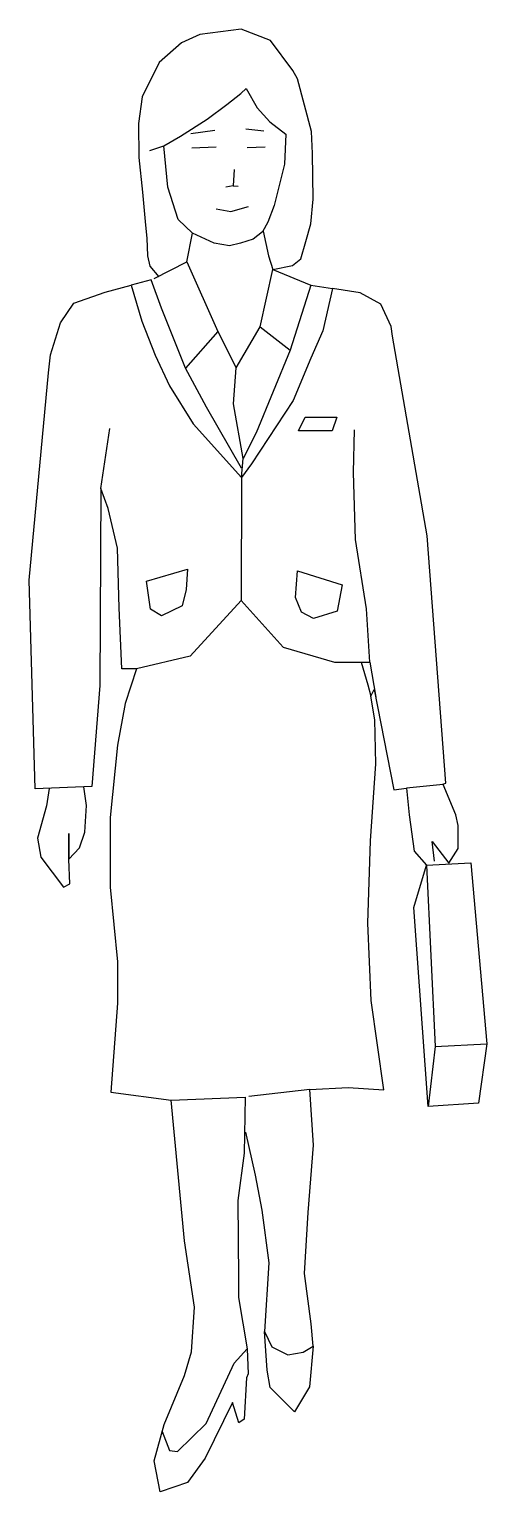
# Model space of a CAD drawing. Extents: x 112.81 to 113.34, y 208.34 to 210.02.
import ezdxf

# ---------------------------------------------------------------- set-up
doc = ezdxf.new("R2010")
doc.units = 0
doc.header["$LTSCALE"] = 25
doc.header["$MEASUREMENT"] = 0
doc.layers.get('0').update_dxf_attribs({"linetype": 'CONTINUOUS'})

msp = doc.modelspace()

# ---------------------------------------------------------------- linework, layer by layer
at = {"color": 0, "linetype": 'BYBLOCK'}
for p, q in [((113.0063, 210.0167), (112.9848, 210.0071)), ((113.0539, 210.0226), (113.0063, 210.0167)), ((113.0876, 210.0095), (113.0539, 210.0226)), ((112.9848, 210.0071), (112.9592, 209.9841)), ((113.1134, 209.975), (113.0876, 210.0095)), ((112.9592, 209.9841), (112.9394, 209.9448)), ((113.119, 209.9655), (113.1134, 209.975)), ((113.1349, 209.9047), (113.119, 209.9655)), ((112.9394, 209.9448), (112.9354, 209.9139)), ((113.0372, 209.9357), (113.0535, 209.9484)), ((113.0535, 209.9484), (113.0595, 209.9544)), ((113.0595, 209.9544), (113.0722, 209.9321)), ((113.0146, 209.919), (113.0372, 209.9357)), ((113.0722, 209.9321), (113.0868, 209.9159)), ((112.9354, 209.9139), (112.9358, 209.8746)), ((112.9837, 209.8992), (113.0146, 209.919)), ((113.0868, 209.9159), (113.1055, 209.9016)), ((112.9646, 209.8881), (112.9837, 209.8992)), ((112.9956, 209.9024), (113.0233, 209.9063)), ((113.0591, 209.9079), (113.0801, 209.9055)), ((113.1055, 209.9016), (113.1039, 209.867)), ((113.1361, 209.8793), (113.1349, 209.9047)), ((112.9485, 209.8829), (112.9646, 209.8881)), ((112.969, 209.8405), (112.9646, 209.8881)), ((112.9967, 209.8857), (113.0249, 209.8869)), ((113.0606, 209.8861), (113.0817, 209.8869)), ((113.1368, 209.8266), (113.1361, 209.8793)), ((112.9358, 209.8746), (112.9398, 209.8345)), ((113.0456, 209.8607), (113.0444, 209.842)), ((113.1039, 209.867), (113.092, 209.8194)), ((112.9398, 209.8345), (112.9434, 209.7968)), ((112.9813, 209.8031), (112.969, 209.8405)), ((113.0444, 209.842), (113.036, 209.8405)), ((113.0444, 209.842), (113.0503, 209.8416)), ((113.0249, 209.8154), (113.042, 209.8123)), ((113.042, 209.8123), (113.0622, 209.8182)), ((113.092, 209.8194), (113.0845, 209.8)), ((113.1341, 209.798), (113.1368, 209.8266)), ((112.9434, 209.7968), (112.945, 209.7817)), ((112.9975, 209.7873), (112.9813, 209.8031)), ((113.0845, 209.8), (113.0785, 209.7889)), ((113.1285, 209.7777), (113.1341, 209.798)), ((112.945, 209.7817), (112.9458, 209.7611)), ((112.9912, 209.7543), (112.9975, 209.7873)), ((113.0225, 209.7758), (112.9975, 209.7873)), ((113.0678, 209.7805), (113.0531, 209.7758)), ((113.0785, 209.7889), (113.0678, 209.7805)), ((113.0793, 209.7897), (113.0853, 209.7611)), ((113.1226, 209.7579), (113.1285, 209.7777)), ((112.9458, 209.7611), (112.9485, 209.7492)), ((113.0404, 209.7726), (113.0225, 209.7758)), ((113.0531, 209.7758), (113.0404, 209.7726)), ((113.0853, 209.7611), (113.0904, 209.7456)), ((112.9485, 209.7492), (112.9588, 209.7369)), ((112.9533, 209.7349), (112.9912, 209.7543)), ((112.9912, 209.7543), (113.0269, 209.6738)), ((113.0757, 209.6793), (113.0904, 209.7456)), ((113.0904, 209.7456), (113.113, 209.75)), ((113.0904, 209.7456), (113.1341, 209.7273)), ((113.113, 209.75), (113.1226, 209.7579)), ((112.8969, 209.7194), (112.9267, 209.7273)), ((112.9501, 209.7337), (112.9267, 209.7273)), ((112.9267, 209.7273), (112.939, 209.6857)), ((112.9618, 209.7008), (112.9501, 209.7337)), ((113.1341, 209.7273), (113.1103, 209.6523)), ((113.1341, 209.7273), (113.1591, 209.7234)), ((112.8608, 209.7067), (112.8969, 209.7194)), ((113.1591, 209.7234), (113.148, 209.6746)), ((113.1912, 209.7186), (113.1591, 209.7234)), ((113.215, 209.7055), (113.1912, 209.7186)), ((112.8453, 209.6841), (112.8608, 209.7067)), ((112.9896, 209.6317), (112.9618, 209.7008)), ((113.2269, 209.6797), (113.215, 209.7055)), ((112.8338, 209.6472), (112.8453, 209.6841)), ((112.939, 209.6857), (112.9545, 209.6468)), ((113.0479, 209.6321), (113.0757, 209.6793)), ((113.0757, 209.6793), (113.1103, 209.6523)), ((113.2285, 209.6686), (113.2269, 209.6797)), ((113.0269, 209.6738), (112.9896, 209.6317)), ((113.0269, 209.6738), (113.0479, 209.6321)), ((113.148, 209.6746), (113.1341, 209.6432)), ((113.2686, 209.4384), (113.2285, 209.6686)), ((112.8315, 209.6261), (112.8338, 209.6472)), ((112.9545, 209.6468), (112.9713, 209.6111)), ((113.1103, 209.6523), (113.071, 209.5571)), ((113.1341, 209.6432), (113.1138, 209.5944)), ((112.8092, 209.3872), (112.8315, 209.6261)), ((113.0138, 209.5868), (112.9896, 209.6317)), ((113.0448, 209.5904), (113.0479, 209.6321)), ((112.9713, 209.6111), (112.9983, 209.5674)), ((113.1138, 209.5944), (113.0658, 209.5214)), ((113.0543, 209.5162), (113.0138, 209.5868)), ((113.0563, 209.5273), (113.0448, 209.5904)), ((113.1198, 209.5595), (113.1277, 209.5753)), ((113.1277, 209.5753), (113.1642, 209.5753)), ((113.1642, 209.5753), (113.1587, 209.5595)), ((112.8918, 209.4928), (112.9021, 209.5622)), ((112.9983, 209.5674), (113.0543, 209.5055)), ((113.071, 209.5571), (113.0563, 209.5273)), ((113.1587, 209.5595), (113.1198, 209.5595)), ((113.1833, 209.5114), (113.1845, 209.5607)), ((113.0543, 209.5055), (113.0563, 209.5273)), ((113.0658, 209.5214), (113.0543, 209.5055)), ((113.1857, 209.4341), (113.1833, 209.5114)), ((112.8918, 209.4928), (112.8906, 209.2654)), ((112.9005, 209.4698), (112.8918, 209.4928)), ((113.0543, 209.5055), (113.0539, 209.3638)), ((112.9112, 209.4241), (112.9005, 209.4698)), ((112.9132, 209.3551), (112.9112, 209.4241)), ((113.1984, 209.3539), (113.1857, 209.4341)), ((113.29, 209.1531), (113.2686, 209.4384)), ((112.9446, 209.386), (112.992, 209.3999)), ((112.992, 209.3999), (112.9904, 209.3765)), ((113.1166, 209.367), (113.119, 209.3979)), ((113.119, 209.3979), (113.1702, 209.3817)), ((112.816, 209.1463), (112.8092, 209.3872)), ((112.9493, 209.3535), (112.9446, 209.386)), ((112.9904, 209.3765), (112.9856, 209.3575)), ((113.1702, 209.3817), (113.1646, 209.3515)), ((112.916, 209.2848), (112.9132, 209.3551)), ((112.9856, 209.3575), (112.9618, 209.3459)), ((113.0539, 209.3638), (112.9948, 209.2995)), ((113.0539, 209.3638), (113.1023, 209.3098)), ((113.1234, 209.3503), (113.1166, 209.367)), ((112.9618, 209.3459), (112.9493, 209.3535)), ((113.1372, 209.3428), (113.1234, 209.3503)), ((113.1646, 209.3515), (113.1372, 209.3428)), ((113.2023, 209.2924), (113.1984, 209.3539)), ((113.1023, 209.3098), (113.1615, 209.2924)), ((112.9948, 209.2995), (112.9331, 209.2848)), ((113.1615, 209.2924), (113.1924, 209.2924)), ((113.1924, 209.2924), (113.2023, 209.2924)), ((113.1924, 209.2924), (113.1999, 209.2662)), ((113.2023, 209.2924), (113.2091, 209.2523)), ((112.9331, 209.2848), (112.916, 209.2848)), ((112.9331, 209.2848), (112.92, 209.2447)), ((112.8906, 209.2654), (112.8815, 209.1491)), ((113.1999, 209.2662), (113.2035, 209.2531)), ((113.2035, 209.2531), (113.2075, 209.261)), ((113.2079, 209.2261), (113.2035, 209.2531)), ((113.2075, 209.261), (113.2301, 209.1451)), ((112.92, 209.2447), (112.9112, 209.1967)), ((113.2091, 209.1753), (113.2079, 209.2261)), ((112.9112, 209.1967), (112.9025, 209.1134)), ((113.2031, 209.0864), (113.2091, 209.1753)), ((113.2865, 209.1519), (113.29, 209.1531)), ((112.8815, 209.1491), (112.816, 209.1463)), ((112.8322, 209.1467), (112.8291, 209.1269)), ((112.8755, 209.1273), (112.8723, 209.1487)), ((113.2301, 209.1451), (113.2448, 209.1471)), ((113.2869, 209.1515), (113.2448, 209.1471)), ((113.2448, 209.1471), (113.2476, 209.1162)), ((113.3015, 209.1162), (113.2869, 209.1515)), ((112.8291, 209.1269), (112.8188, 209.0896)), ((112.8735, 209.0963), (112.8755, 209.1273)), ((112.9025, 209.1134), (112.9025, 209.0328)), ((113.2476, 209.1162), (113.2535, 209.0745)), ((113.3043, 209.1042), (113.3015, 209.1162)), ((113.3043, 209.0777), (113.3043, 209.1042)), ((112.8188, 209.0896), (112.8227, 209.0677)), ((112.8549, 209.0947), (112.8549, 209.0654)), ((112.8549, 209.0654), (112.8549, 209.0947)), ((112.8672, 209.0785), (112.8735, 209.0963)), ((113.1999, 208.9915), (113.2031, 209.0864)), ((113.2742, 209.0856), (113.2936, 209.0606)), ((113.2769, 209.063), (113.2742, 209.0856)), ((112.8227, 209.0677), (112.8489, 209.0328)), ((112.8549, 209.0654), (112.8672, 209.0785)), ((113.2535, 209.0745), (113.2678, 209.0582)), ((113.2936, 209.0606), (113.3043, 209.0777)), ((112.8561, 209.0368), (112.8549, 209.0654)), ((113.2531, 209.0094), (113.2678, 209.0582)), ((113.2678, 209.0582), (113.319, 209.061)), ((113.2678, 209.0582), (113.2777, 208.8491)), ((113.319, 209.061), (113.3373, 208.8522)), ((112.8489, 209.0328), (112.8561, 209.0368)), ((112.9025, 209.0328), (112.9112, 208.9467)), ((113.2698, 208.78), (113.2531, 209.0094)), ((113.2039, 208.9022), (113.1999, 208.9915)), ((112.9112, 208.9467), (112.9112, 208.8991)), ((112.9112, 208.8991), (112.9033, 208.7963)), ((113.2186, 208.7991), (113.2039, 208.9022)), ((113.2777, 208.8491), (113.2698, 208.78)), ((113.2777, 208.8491), (113.3373, 208.8522)), ((113.3373, 208.8522), (113.3277, 208.7836)), ((113.1329, 208.7994), (113.0626, 208.7915)), ((113.1329, 208.7994), (113.1773, 208.8018)), ((113.1372, 208.7352), (113.1329, 208.7994)), ((113.1773, 208.8018), (113.2186, 208.7991)), ((112.9033, 208.7963), (112.9729, 208.7871)), ((112.9729, 208.7871), (113.0583, 208.7907)), ((112.9884, 208.6248), (112.9729, 208.7871)), ((113.0583, 208.7907), (113.0571, 208.726)), ((113.3277, 208.7836), (113.2698, 208.78)), ((113.0587, 208.7502), (113.0698, 208.7006)), ((113.1313, 208.6578), (113.1372, 208.7352)), ((113.0571, 208.726), (113.0499, 208.6713)), ((113.0698, 208.7006), (113.0777, 208.6605)), ((113.0499, 208.6713), (113.0507, 208.5816)), ((113.0777, 208.6605), (113.0856, 208.5994)), ((113.1269, 208.5871), (113.1313, 208.6578)), ((112.9999, 208.5486), (112.9884, 208.6248)), ((113.0856, 208.5994), (113.0809, 208.5204)), ((113.0507, 208.5816), (113.0507, 208.5597)), ((113.1345, 208.5292), (113.1269, 208.5871)), ((112.9964, 208.497), (112.9999, 208.5486)), ((113.0507, 208.5597), (113.0606, 208.5002)), ((113.1368, 208.5034), (113.1345, 208.5292)), ((113.0809, 208.5204), (113.0892, 208.5026)), ((113.0837, 208.4756), (113.0809, 208.5204)), ((112.9884, 208.4696), (112.9964, 208.497)), ((113.0456, 208.4839), (113.0606, 208.5002)), ((113.0606, 208.5002), (113.0618, 208.4716)), ((113.0892, 208.5026), (113.1075, 208.4935)), ((113.1075, 208.4935), (113.1253, 208.4966)), ((113.1253, 208.4966), (113.1368, 208.5034)), ((113.1368, 208.5034), (113.1325, 208.4565)), ((113.0134, 208.4141), (113.0456, 208.4839)), ((112.965, 208.4129), (112.9884, 208.4696)), ((113.0599, 208.4669), (113.0571, 208.4192)), ((113.0618, 208.4716), (113.0599, 208.4669)), ((113.0872, 208.4558), (113.0837, 208.4756)), ((113.1154, 208.4276), (113.0872, 208.4558)), ((113.1325, 208.4565), (113.1154, 208.4276)), ((113.044, 208.4383), (113.0122, 208.3744)), ((113.0511, 208.4149), (113.044, 208.4383)), ((112.9533, 208.3712), (112.965, 208.4129)), ((112.9805, 208.3819), (113.0134, 208.4141)), ((113.0571, 208.4192), (113.0511, 208.4149)), ((112.9626, 208.405), (112.971, 208.3831)), ((112.971, 208.3831), (112.9805, 208.3819)), ((112.9602, 208.3355), (112.9533, 208.3712)), ((113.0122, 208.3744), (112.992, 208.3462)), ((112.992, 208.3462), (112.9602, 208.3355))]:
    msp.add_line(p, q, dxfattribs=at)

doc.saveas('drawing.dxf')
